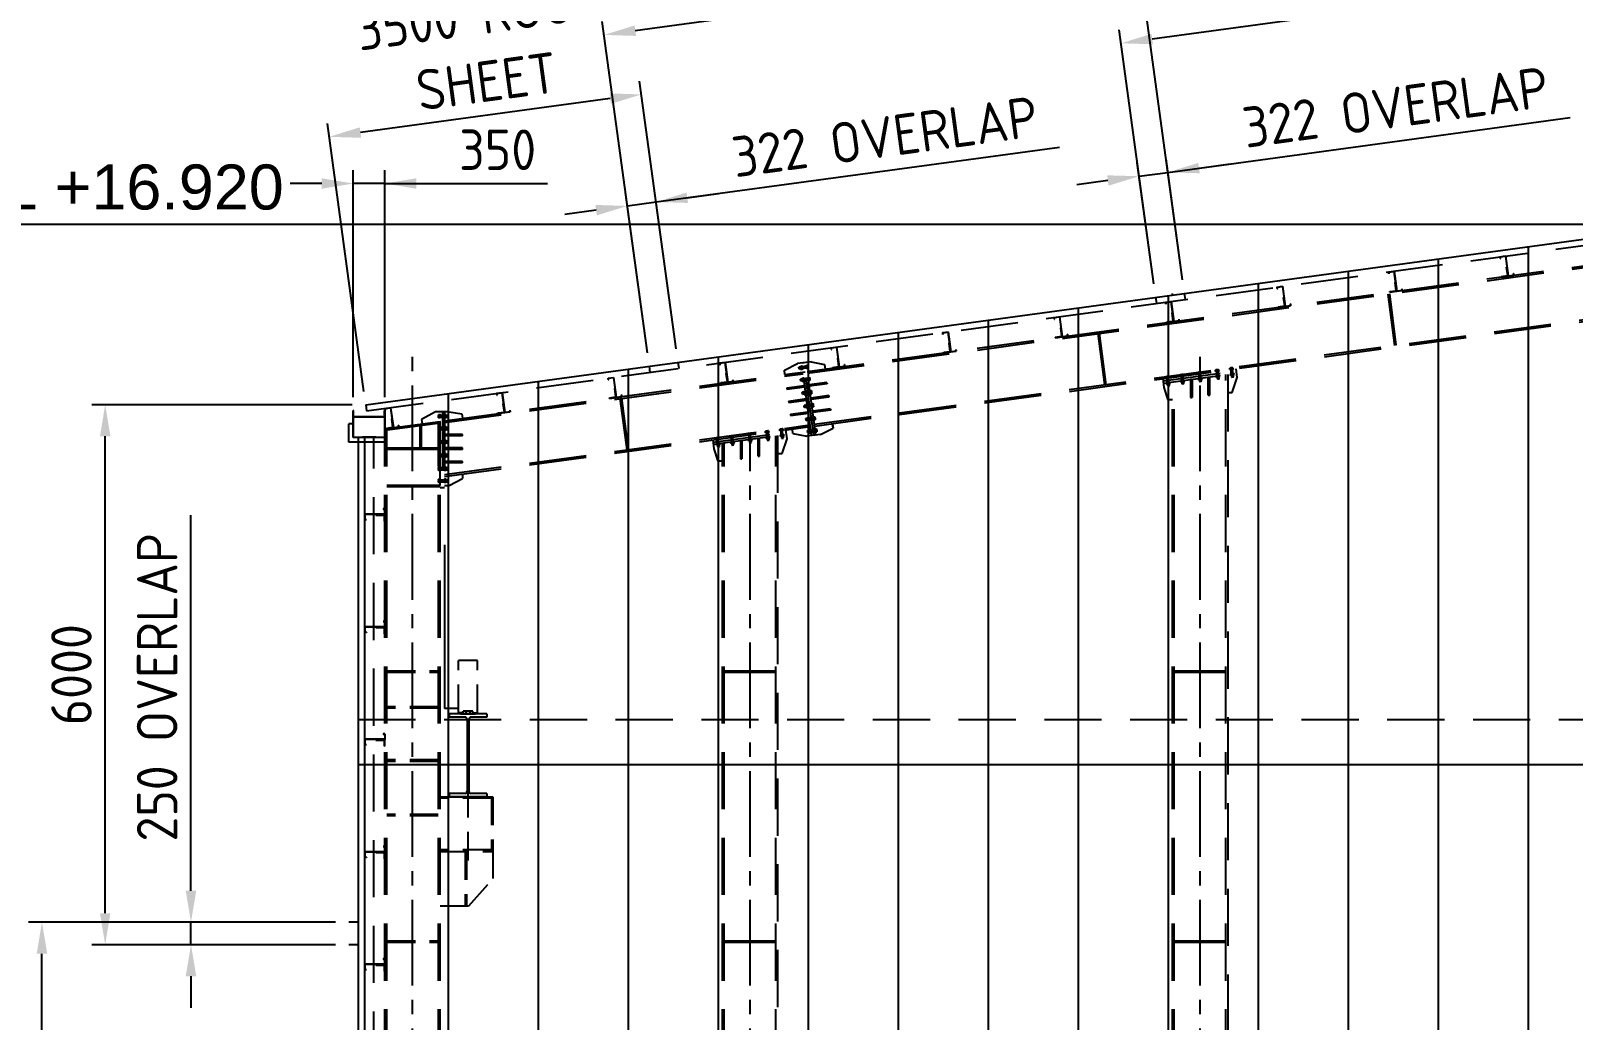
# Model space of a CAD drawing. Header units: millimetres. Extents: x -1055 to 11244, y -20673 to 2560.
# Drawn here: x 1090.1 to 1261.4, y 2332.1 to 2442 of the extents above; entities that cross this region are included whole.
import ezdxf
from ezdxf.enums import TextEntityAlignment as Align

# ---------------------------------------------------------------- set-up
doc = ezdxf.new("R2010")
doc.units = ezdxf.units.MM
doc.linetypes.add('CENTER2', pattern=[28.575, 19.05, -3.175, 3.175, -3.175])
doc.linetypes.add('DASHED2', pattern=[9.525, 6.35, -3.175])
doc.layers.add('MAIN-1', color=7, linetype='Continuous')
doc.layers.add('MAIN-2', color=7, linetype='Continuous')
doc.styles.add('ACISOTS', font='isocp.shx')
doc.styles.get("Standard").update_dxf_attribs({"font": 'arial.ttf'})
doc.dimstyles.new('ISO-25', dxfattribs={"dimtxt": 4, "dimasz": 3.5, "dimexe": 1.5, "dimexo": 1.5, "dimgap": 1.5, "dimtad": 1, "dimtxsty": 'Standard', "dimcen": 0, "dimadec": 0, "dimazin": 0, "dimtfac": 1, "dimtmove": 0, "dimatfit": 3, "dimfxl": 1, "dimarcsym": 0})

# ---------------------------------------------------------------- blocks, each defined once
blk = doc.blocks.new('A$7E962D341D1C8')
for p, q in [((0, 921), (420.5, 921)), ((0, 921), (0, 884.4)), ((0, 884.4), (175.45, 884.4)), ((199.55, 860.3), (199.55, 60.7)), ((220.95, 860.3), (220.95, 60.7)), ((245.05, 884.4), (420.5, 884.4)), ((420.5, 921), (420.5, 884.4)), ((0, 36.6), (175.45, 36.6)), ((0, 36.6), (0, 0)), ((0, 0), (420.5, 0)), ((245.05, 36.6), (420.5, 36.6)), ((420.5, 36.6), (420.5, 0))]:
    blk.add_line(p, q)
at = {"extrusion": (0, 0, -1)}
for centre, start, end in [((-175.45, 860.3), 90, 180), ((-245.05, 860.3), 0, 90), ((-175.45, 60.7), 180, 270), ((-245.05, 60.7), 270, 0)]:
    blk.add_arc(centre, 24.1, start, end, dxfattribs=at)
blk = doc.blocks.new('A$7E962F10107A')
for p, q in [((60, 2.5), (60, 225)), ((60, 225), (122.5, 225)), ((62.5, 0), (62.5, 222.5)), ((62.5, 222.5), (120, 222.5)), ((120, 205), (120, 222.5)), ((120, 205), (122.5, 205)), ((122.5, 205), (122.5, 225)), ((0, 0), (0, 20)), ((0, 20), (2.5, 20)), ((0, 0), (62.5, 0)), ((2.5, 20), (2.5, 2.5)), ((2.5, 2.5), (60, 2.5))]:
    blk.add_line(p, q)
blk = doc.blocks.new('A$7E964C333BE')
for p, q in [((0, 0), (0, 1.5)), ((0, 1.5), (2, 1.5)), ((0, 0), (0.12, 0)), ((2, 1.38), (0.12, 1.38)), ((0.12, 0), (0.12, 1.38)), ((2, 1.5), (2, 1.38))]:
    blk.add_line(p, q)
blk = doc.blocks.new('*D28805')
at = {"color": 0, "lineweight": -2}
for p, q in [((1272.98, 2420.49), (1080.25, 2420.49)), ((1081.75, 2253.99), (1081.75, 2416.99)), ((1112.98, 2250.49), (1080.25, 2250.49))]:
    blk.add_line(p, q, dxfattribs=at)
at = {"color": 0}
for points in [[(1082.33, 2416.99), (1081.16, 2416.99), (1081.75, 2420.49)], [(1081.16, 2253.99), (1082.33, 2253.99), (1081.75, 2250.49)]]:
    blk.add_solid(points, dxfattribs=at)
at = {"layer": 'Defpoints', "color": 0}
for p in [(1081.75, 2420.49), (1274.48, 2420.49), (1114.48, 2250.49)]:
    blk.add_point(p, dxfattribs=at)
at = {"color": 0, "insert": (1078, 2335.58), "char_height": 4.5, "attachment_point": 5, "rotation": 90, "style": 'ACISOTS'}
blk.add_mtext('17000', dxfattribs=at)
blk = doc.blocks.new('A$7E9618111B23AC')
at = {"layer": 'MAIN-1'}
for p, q in [((0, 15), (4, 16)), ((0, 15), (1, 15)), ((0, 1), (0, 15)), ((1, 1), (0, 1)), ((4, 0), (0, 1)), ((1, 15), (1, 15)), ((1, 15), (1, 15)), ((1, 15), (2, 15)), ((2, 1), (1, 1)), ((1, 1), (1, 1)), ((1, 1), (1, 1)), ((2, 15), (2, 15)), ((2, 15), (3, 15)), ((3, 1), (2, 1)), ((2, 1), (2, 1)), ((3, 15), (3, 15)), ((3, 15), (4, 15)), ((4, 1), (3, 1)), ((3, 1), (3, 1)), ((31, 16), (4, 16)), ((4, 15), (4, 15)), ((4, 15), (5, 15)), ((5, 1), (4, 1)), ((4, 1), (4, 1)), ((4, 0), (31, 0)), ((5, 15), (5, 15)), ((5, 15), (5, 15)), ((5, 15), (6, 15)), ((6, 1), (5, 1)), ((5, 1), (5, 1)), ((5, 1), (5, 1)), ((6, 15), (6, 15)), ((6, 15), (7, 15)), ((7, 1), (6, 1)), ((6, 1), (6, 1)), ((7, 15), (7, 15)), ((7, 15), (8, 15)), ((8, 1), (7, 1)), ((7, 1), (7, 1)), ((8, 15), (8, 15)), ((8, 15), (9, 15)), ((9, 1), (8, 1)), ((8, 1), (8, 1)), ((9, 1), (9, 15)), ((9, 15), (10, 15)), ((10, 1), (9, 1)), ((10, 15), (11, 15)), ((11, 1), (10, 1)), ((11, 15), (12, 15)), ((12, 1), (11, 1)), ((12, 15), (13, 15)), ((13, 1), (12, 1)), ((13, 15), (13, 15)), ((13, 15), (14, 15)), ((14, 1), (13, 1)), ((13, 1), (13, 1)), ((14, 15), (15, 15)), ((15, 1), (14, 1)), ((15, 15), (16, 15)), ((16, 1), (15, 1)), ((16, 15), (17, 15)), ((17, 1), (16, 1)), ((17, 15), (18, 15)), ((18, 1), (17, 1)), ((18, 15), (19, 15)), ((19, 1), (18, 1)), ((19, 15), (19, 15)), ((19, 15), (20, 15)), ((20, 1), (19, 1)), ((19, 1), (19, 1)), ((20, 15), (21, 15)), ((21, 1), (20, 1)), ((21, 15), (22, 15)), ((22, 1), (21, 1)), ((22, 15), (23, 15)), ((23, 1), (22, 1)), ((23, 15), (24, 15)), ((24, 1), (23, 1)), ((24, 15), (25, 15)), ((25, 1), (24, 1)), ((25, 15), (26, 15)), ((26, 1), (25, 1)), ((26, 15), (26, 15)), ((26, 15), (27, 15)), ((26, 1), (26, 15)), ((27, 1), (26, 1)), ((26, 1), (26, 1)), ((27, 15), (27, 15)), ((27, 15), (28, 15)), ((28, 1), (27, 1)), ((27, 1), (27, 1)), ((28, 15), (28, 15)), ((28, 15), (29, 15)), ((29, 1), (28, 1)), ((28, 1), (28, 1)), ((29, 15), (29, 15)), ((29, 15), (30, 15)), ((30, 1), (29, 1)), ((29, 1), (29, 1)), ((30, 15), (30, 15)), ((30, 15), (31, 15)), ((31, 1), (30, 1)), ((30, 1), (30, 1)), ((31, 16), (35, 15)), ((31, 15), (31, 15)), ((31, 15), (31, 15)), ((31, 15), (32, 15)), ((35, 1), (31, 0)), ((32, 1), (31, 1)), ((31, 1), (31, 1)), ((31, 1), (31, 1)), ((32, 15), (32, 15)), ((32, 15), (33, 15)), ((33, 1), (32, 1)), ((32, 1), (32, 1)), ((33, 15), (33, 15)), ((33, 15), (34, 15)), ((34, 1), (33, 1)), ((33, 1), (33, 1)), ((34, 15), (34, 15)), ((34, 15), (35, 15)), ((35, 1), (34, 1)), ((34, 1), (34, 1)), ((35, 1), (35, 15))]:
    blk.add_line(p, q, dxfattribs=at)
at = {"layer": 'MAIN-2'}
for p, q in [((1, 15), (0, 15)), ((0, 1), (1, 1)), ((2, 15), (1, 15)), ((1, 15), (1, 15)), ((1, 15), (1, 15)), ((1, 1), (1, 1)), ((1, 1), (1, 1)), ((1, 1), (2, 1)), ((3, 15), (2, 15)), ((2, 15), (2, 15)), ((2, 1), (2, 1)), ((2, 1), (3, 1)), ((4, 15), (3, 15)), ((3, 15), (3, 15)), ((3, 1), (3, 1)), ((3, 1), (4, 1)), ((5, 15), (4, 15)), ((4, 15), (4, 15)), ((4, 1), (4, 1)), ((4, 1), (5, 1)), ((6, 15), (5, 15)), ((5, 15), (5, 15)), ((5, 15), (5, 15)), ((5, 1), (5, 1)), ((5, 1), (5, 1)), ((5, 1), (6, 1)), ((7, 15), (6, 15)), ((6, 15), (6, 15)), ((6, 1), (6, 1)), ((6, 1), (7, 1)), ((9, 15), (7, 16)), ((8, 15), (7, 15)), ((7, 15), (7, 15)), ((7, 0), (9, 1)), ((7, 1), (7, 1)), ((7, 1), (8, 1)), ((9, 15), (8, 15)), ((8, 15), (8, 15)), ((8, 1), (8, 1)), ((8, 1), (9, 1)), ((26, 15), (9, 15)), ((9, 1), (9, 15)), ((10, 15), (9, 15)), ((9, 15), (26, 15)), ((9, 1), (9, 15)), ((26, 1), (9, 1)), ((9, 1), (10, 1)), ((9, 1), (26, 1)), ((11, 15), (10, 15)), ((10, 1), (11, 1)), ((12, 15), (11, 15)), ((11, 1), (12, 1)), ((13, 15), (12, 15)), ((12, 1), (13, 1)), ((14, 15), (13, 15)), ((13, 15), (13, 15)), ((13, 1), (13, 1)), ((13, 1), (14, 1)), ((15, 15), (14, 15)), ((14, 1), (15, 1)), ((16, 15), (15, 15)), ((15, 1), (16, 1)), ((17, 15), (16, 15)), ((16, 1), (17, 1)), ((18, 15), (17, 15)), ((17, 1), (18, 1)), ((19, 15), (18, 15)), ((18, 1), (19, 1)), ((20, 15), (19, 15)), ((19, 15), (19, 15)), ((19, 1), (19, 1)), ((19, 1), (20, 1)), ((21, 15), (20, 15)), ((20, 1), (21, 1)), ((22, 15), (21, 15)), ((21, 1), (22, 1)), ((23, 15), (22, 15)), ((22, 1), (23, 1)), ((24, 15), (23, 15)), ((23, 1), (24, 1)), ((25, 15), (24, 15)), ((24, 1), (25, 1)), ((26, 15), (25, 15)), ((25, 1), (26, 1)), ((27, 16), (26, 15)), ((26, 15), (26, 1)), ((27, 15), (26, 15)), ((26, 15), (26, 15)), ((26, 1), (26, 15)), ((26, 1), (27, 0)), ((26, 1), (26, 1)), ((26, 1), (27, 1)), ((28, 15), (27, 15)), ((27, 15), (27, 15)), ((27, 1), (27, 1)), ((27, 1), (28, 1)), ((29, 15), (28, 15)), ((28, 15), (28, 15)), ((28, 1), (28, 1)), ((28, 1), (29, 1)), ((30, 15), (29, 15)), ((29, 15), (29, 15)), ((29, 1), (29, 1)), ((29, 1), (30, 1)), ((31, 15), (30, 15)), ((30, 15), (30, 15)), ((30, 1), (30, 1)), ((30, 1), (31, 1)), ((32, 15), (31, 15)), ((31, 15), (31, 15)), ((31, 15), (31, 15)), ((31, 1), (31, 1)), ((31, 1), (31, 1)), ((31, 1), (32, 1)), ((33, 15), (32, 15)), ((32, 15), (32, 15)), ((32, 1), (32, 1)), ((32, 1), (33, 1)), ((34, 15), (33, 15)), ((33, 15), (33, 15)), ((33, 1), (33, 1)), ((33, 1), (34, 1)), ((35, 15), (34, 15)), ((34, 15), (34, 15)), ((34, 1), (34, 1)), ((34, 1), (35, 1))]:
    blk.add_line(p, q, dxfattribs=at)
blk = doc.blocks.new('A$7E9618112B2D312')
at = {"layer": 'MAIN-1'}
for p, q in [((0, 32), (1, 35)), ((0, 32), (0, 33)), ((0, 33), (1, 33)), ((0, 31), (0, 32)), ((0, 32), (0, 32)), ((0, 32), (0, 32)), ((0, 32), (0, 30)), ((0, 30), (0, 31)), ((0, 31), (0, 31)), ((0, 30), (0, 17)), ((0, 29), (0, 30)), ((0, 30), (0, 30)), ((0, 28), (0, 29)), ((0, 29), (0, 29)), ((0, 29), (0, 29)), ((1, 27), (0, 28)), ((0, 28), (0, 28)), ((0, 22), (1, 23)), ((0, 21), (0, 22)), ((0, 20), (0, 21)), ((0, 21), (0, 21)), ((0, 19), (0, 20)), ((0, 18), (0, 19)), ((0, 17), (0, 18)), ((0, 16), (0, 17)), ((0, 17), (0, 4)), ((0, 15), (0, 16)), ((0, 16), (0, 16)), ((0, 14), (0, 15)), ((0, 13), (0, 14)), ((0, 12), (0, 13)), ((1, 11), (0, 12)), ((0, 6), (0, 7)), ((0, 7), (1, 7)), ((0, 5), (0, 6)), ((0, 6), (0, 6)), ((0, 6), (0, 6)), ((0, 4), (0, 5)), ((0, 5), (0, 5)), ((0, 4), (0, 2)), ((0, 3), (0, 4)), ((0, 4), (0, 4)), ((0, 2), (0, 3)), ((0, 3), (0, 3)), ((0, 3), (0, 3)), ((1, 0), (0, 2)), ((1, 1), (0, 2)), ((0, 2), (0, 2)), ((1, 34), (1, 35)), ((12, 35), (1, 35)), ((1, 33), (1, 34)), ((1, 34), (1, 34)), ((1, 26), (1, 27)), ((1, 27), (1, 27)), ((1, 25), (1, 26)), ((1, 26), (1, 26)), ((12, 26), (1, 26)), ((1, 24), (1, 25)), ((1, 23), (1, 24)), ((1, 10), (1, 11)), ((1, 11), (1, 11)), ((1, 9), (1, 10)), ((1, 8), (1, 9)), ((12, 9), (1, 9)), ((1, 7), (1, 8)), ((1, 8), (1, 8)), ((1, 0), (1, 1)), ((1, 1), (1, 1)), ((1, 0), (1, 0)), ((12, 0), (1, 0)), ((12, 26), (12, 35)), ((12, 31), (12, 32)), ((12, 31), (12, 31)), ((12, 31), (12, 3)), ((12, 31), (12, 3)), ((12, 9), (12, 26)), ((12, 0), (12, 9)), ((12, 3), (12, 3)), ((12, 3), (12, 3)), ((14, 27), (13, 27)), ((13, 27), (13, 17)), ((13, 17), (13, 7)), ((13, 7), (14, 7)), ((15, 26), (14, 27)), ((14, 27), (14, 7)), ((14, 7), (15, 9)), ((101, 27), (15, 27)), ((15, 27), (15, 7)), ((15, 7), (101, 7)), ((102, 26), (101, 27)), ((101, 27), (101, 7)), ((101, 7), (102, 9)), ((102, 26), (102, 9))]:
    blk.add_line(p, q, dxfattribs=at)
for centre, start, end in [((13, 28), 180, 270), ((13, 7), 90, 180)]:
    blk.add_arc(centre, 0.8, start, end, dxfattribs=at)
at = {"layer": 'MAIN-2'}
for p, q in [((1, 33), (0, 33)), ((0, 33), (0, 32)), ((0, 32), (0, 32)), ((0, 32), (0, 32)), ((0, 32), (0, 31)), ((0, 31), (0, 31)), ((0, 31), (0, 30)), ((0, 30), (0, 30)), ((0, 30), (0, 29)), ((0, 29), (0, 29)), ((0, 29), (0, 29)), ((0, 29), (0, 28)), ((0, 28), (0, 28)), ((0, 28), (1, 27)), ((1, 23), (0, 22)), ((0, 22), (0, 21)), ((0, 21), (0, 21)), ((0, 21), (0, 20)), ((0, 20), (0, 19)), ((0, 19), (0, 18)), ((0, 18), (0, 17)), ((0, 17), (0, 16)), ((0, 16), (0, 16)), ((0, 16), (0, 15)), ((0, 15), (0, 14)), ((0, 14), (0, 13)), ((0, 13), (0, 12)), ((0, 12), (1, 11)), ((1, 7), (0, 7)), ((0, 7), (0, 6)), ((0, 6), (0, 6)), ((0, 6), (0, 6)), ((0, 6), (0, 5)), ((0, 5), (0, 5)), ((0, 5), (0, 4)), ((0, 4), (0, 4)), ((0, 4), (0, 3)), ((0, 3), (0, 3)), ((0, 3), (0, 3)), ((0, 3), (0, 2)), ((0, 2), (0, 2)), ((0, 2), (1, 1)), ((1, 35), (1, 34)), ((1, 34), (1, 34)), ((1, 34), (1, 33)), ((1, 27), (1, 27)), ((1, 27), (1, 26)), ((1, 26), (1, 26)), ((1, 26), (1, 25)), ((12, 26), (1, 26)), ((1, 25), (1, 24)), ((1, 24), (1, 23)), ((1, 11), (1, 11)), ((1, 11), (1, 10)), ((1, 10), (1, 9)), ((1, 9), (1, 8)), ((12, 9), (1, 9)), ((1, 8), (1, 8)), ((1, 8), (1, 7)), ((1, 1), (1, 1)), ((1, 1), (1, 0)), ((1, 0), (1, 0)), ((12, 3), (12, 31)), ((13, 17), (13, 27)), ((13, 7), (13, 17)), ((14, 7), (14, 27)), ((101, 7), (101, 27))]:
    blk.add_line(p, q, dxfattribs=at)
blk = doc.blocks.new('A$7E9618112DD2D8')
for points in [[(16, 0), (12, 0), (12, 37), (16, 37)], [(69, 0), (66, 0), (66, 37), (69, 37)]]:
    blk.add_lwpolyline(points, close=True)
blk.add_blockref('A$7E9618112B2D312', (0, 1))
at = {"rotation": 90}
blk.add_blockref('A$7E9618111B23AC', (85, 1), dxfattribs=at)
blk = doc.blocks.new('A$7E96199382A383')
at = {"color": 3, "linetype": 'CENTER2', "ltscale": 0.25}
blk.add_line((1.21, 0.19), (0, 0.19), dxfattribs=at)
at = {"xscale": 0.01, "yscale": 0.01, "zscale": 0.01}
blk.add_blockref('A$7E9618112DD2D8', (0.09, 0), dxfattribs=at)
blk = doc.blocks.new('*D28806')
at = {"color": 0, "lineweight": -2}
for p, q in [((1123.92, 2342.97), (1089.82, 2342.97)), ((1091.32, 2286.47), (1091.32, 2339.47)), ((1123.92, 2282.97), (1089.82, 2282.97))]:
    blk.add_line(p, q, dxfattribs=at)
at = {"color": 0}
for points in [[(1091.9, 2339.47), (1090.73, 2339.47), (1091.32, 2342.97)], [(1090.73, 2286.47), (1091.9, 2286.47), (1091.32, 2282.97)]]:
    blk.add_solid(points, dxfattribs=at)
at = {"layer": 'Defpoints', "color": 0}
for p in [(1091.32, 2342.97), (1125.42, 2342.97), (1125.42, 2282.97)]:
    blk.add_point(p, dxfattribs=at)
at = {"color": 0, "insert": (1087.57, 2312.97), "char_height": 4.5, "attachment_point": 5, "rotation": 90, "style": 'ACISOTS'}
blk.add_mtext('6000', dxfattribs=at)
blk = doc.blocks.new('*D28807')
at = {"color": 0, "lineweight": -2}
for p, q in [((1125.78, 2400.47), (1096.84, 2400.47)), ((1098.34, 2343.97), (1098.34, 2396.97)), ((1123.92, 2340.47), (1096.84, 2340.47))]:
    blk.add_line(p, q, dxfattribs=at)
at = {"color": 0}
for points in [[(1098.92, 2396.97), (1097.76, 2396.97), (1098.34, 2400.47)], [(1097.76, 2343.97), (1098.92, 2343.97), (1098.34, 2340.47)]]:
    blk.add_solid(points, dxfattribs=at)
at = {"layer": 'Defpoints', "color": 0}
for p in [(1098.34, 2400.47), (1127.28, 2400.47), (1125.42, 2340.47)]:
    blk.add_point(p, dxfattribs=at)
at = {"color": 0, "insert": (1094.59, 2370.47), "char_height": 4.5, "attachment_point": 5, "rotation": 90, "style": 'ACISOTS'}
blk.add_mtext('6000', dxfattribs=at)
blk = doc.blocks.new('*D28815')
at = {"color": 0, "lineweight": -2}
for p, q in [((1274.28, 2421.98), (1270.44, 2450.19)), ((1267.18, 2448.23), (1214.66, 2441.09)), ((1214.83, 2413.89), (1210.99, 2442.1))]:
    blk.add_line(p, q, dxfattribs=at)
at = {"color": 0}
for points in [[(1267.26, 2447.65), (1267.1, 2448.81), (1270.65, 2448.7)], [(1214.58, 2441.67), (1214.74, 2440.51), (1211.19, 2440.62)]]:
    blk.add_solid(points, dxfattribs=at)
at = {"layer": 'Defpoints', "color": 0}
for p in [(1211.19, 2440.62), (1274.48, 2420.49), (1215.03, 2412.4)]:
    blk.add_point(p, dxfattribs=at)
at = {"color": 0, "insert": (1242.58, 2448.67), "char_height": 4.5, "attachment_point": 5, "rotation": 7.7466, "style": 'ACISOTS'}
blk.add_mtext('6000 ROOF SHEET', dxfattribs=at)
blk = doc.blocks.new('*D28816')
at = {"color": 0, "lineweight": -2}
for p, q in [((1218.02, 2414.33), (1213.01, 2451.12)), ((1209.75, 2449.17), (1157.23, 2442.02)), ((1158.57, 2406.24), (1153.56, 2443.04))]:
    blk.add_line(p, q, dxfattribs=at)
at = {"color": 0}
for points in [[(1209.83, 2448.59), (1209.67, 2449.74), (1213.22, 2449.64)], [(1157.15, 2442.6), (1157.31, 2441.44), (1153.76, 2441.55)]]:
    blk.add_solid(points, dxfattribs=at)
at = {"layer": 'Defpoints', "color": 0}
for p in [(1153.76, 2441.55), (1218.22, 2412.84), (1158.77, 2404.75)]:
    blk.add_point(p, dxfattribs=at)
at = {"color": 0, "insert": (1185.62, 2449.67), "char_height": 4.5, "attachment_point": 5, "rotation": 7.7466, "style": 'ACISOTS'}
blk.add_mtext('6000 ROOF SHEET', dxfattribs=at)
blk = doc.blocks.new('*D28817')
at = {"color": 0, "lineweight": -2}
for p, q in [((1161.76, 2406.67), (1157.71, 2436.43)), ((1154.44, 2434.47), (1126.7, 2430.7)), ((1127.08, 2401.95), (1123.03, 2431.71))]:
    blk.add_line(p, q, dxfattribs=at)
at = {"color": 0}
for points in [[(1154.52, 2433.89), (1154.37, 2435.05), (1157.91, 2434.94)], [(1126.62, 2431.28), (1126.78, 2430.12), (1123.23, 2430.23)]]:
    blk.add_solid(points, dxfattribs=at)
at = {"layer": 'Defpoints', "color": 0}
for p in [(1123.23, 2430.23), (1161.96, 2405.19), (1127.28, 2400.47)]:
    blk.add_point(p, dxfattribs=at)
at = {"color": 0, "insert": (1140.22, 2440.11), "char_height": 4.5, "attachment_point": 5, "rotation": 7.7466, "style": 'ACISOTS'}
blk.add_mtext('3500 ROOF\\PSHEET', dxfattribs=at)
blk = doc.blocks.new('*D28818')
at = {"color": 0, "lineweight": -2}
for p, q in [((1216.39, 2426.28), (1261.08, 2432.36)), ((1214.83, 2413.89), (1213, 2427.33)), ((1213.2, 2425.85), (1216.39, 2426.28)), ((1218.02, 2414.33), (1216.19, 2427.77)), ((1219.86, 2426.75), (1223.33, 2427.23)), ((1209.74, 2425.38), (1206.27, 2424.9))]:
    blk.add_line(p, q, dxfattribs=at)
at = {"color": 0}
for points in [[(1219.78, 2427.33), (1219.94, 2426.18), (1216.39, 2426.28)], [(1209.81, 2424.8), (1209.66, 2425.95), (1213.2, 2425.85)]]:
    blk.add_solid(points, dxfattribs=at)
at = {"layer": 'Defpoints', "color": 0}
for p in [(1216.39, 2426.28), (1218.22, 2412.84), (1215.03, 2412.4)]:
    blk.add_point(p, dxfattribs=at)
at = {"color": 0, "insert": (1241.7, 2433.51), "char_height": 4.5, "attachment_point": 5, "rotation": 7.7466, "style": 'ACISOTS'}
blk.add_mtext('322 OVERLAP', dxfattribs=at)
blk = doc.blocks.new('*D28819')
at = {"color": 0, "lineweight": -2}
for p, q in [((1159.54, 2422.99), (1204.35, 2429.08)), ((1161.76, 2406.67), (1159.34, 2424.47)), ((1158.57, 2406.24), (1156.15, 2424.04)), ((1156.35, 2422.55), (1159.54, 2422.99)), ((1163.01, 2423.46), (1166.48, 2423.93)), ((1152.88, 2422.08), (1149.41, 2421.61))]:
    blk.add_line(p, q, dxfattribs=at)
at = {"color": 0}
for points in [[(1162.93, 2424.04), (1163.09, 2422.88), (1159.54, 2422.99)], [(1152.96, 2421.5), (1152.8, 2422.66), (1156.35, 2422.55)]]:
    blk.add_solid(points, dxfattribs=at)
at = {"layer": 'Defpoints', "color": 0}
for p in [(1159.54, 2422.99), (1158.77, 2404.75), (1161.96, 2405.19)]:
    blk.add_point(p, dxfattribs=at)
at = {"color": 0, "insert": (1184.97, 2430.23), "char_height": 4.5, "attachment_point": 5, "rotation": 7.7466, "style": 'ACISOTS'}
blk.add_mtext('322 OVERLAP', dxfattribs=at)
blk = doc.blocks.new('*D28820')
at = {"color": 0, "lineweight": -2}
for p, q in [((1107.87, 2346.47), (1107.87, 2388.18)), ((1114.76, 2342.97), (1106.37, 2342.97)), ((1107.87, 2340.47), (1107.87, 2342.97)), ((1112.09, 2340.47), (1106.37, 2340.47)), ((1107.87, 2336.97), (1107.87, 2333.47))]:
    blk.add_line(p, q, dxfattribs=at)
at = {"color": 0}
for points in [[(1107.29, 2346.47), (1108.46, 2346.47), (1107.87, 2342.97)], [(1108.46, 2336.97), (1107.29, 2336.97), (1107.87, 2340.47)]]:
    blk.add_solid(points, dxfattribs=at)
at = {"layer": 'Defpoints', "color": 0}
for p in [(1107.87, 2342.97), (1116.26, 2342.97), (1113.59, 2340.47)]:
    blk.add_point(p, dxfattribs=at)
at = {"color": 0, "insert": (1104.12, 2369.07), "char_height": 4.5, "attachment_point": 5, "rotation": 90, "style": 'ACISOTS'}
blk.add_mtext('250 OVERLAP', dxfattribs=at)
blk = doc.blocks.new('*D28845')
at = {"color": 0, "lineweight": -2}
for p, q in [((1125.89, 2401.32), (1125.89, 2426.54)), ((1129.39, 2401.3), (1129.39, 2426.54)), ((1122.39, 2425.04), (1118.89, 2425.04)), ((1129.39, 2425.04), (1125.89, 2425.04)), ((1129.39, 2425.04), (1147.49, 2425.04)), ((1132.89, 2425.04), (1136.39, 2425.04))]:
    blk.add_line(p, q, dxfattribs=at)
at = {"color": 0}
for points in [[(1122.39, 2424.46), (1122.39, 2425.62), (1125.89, 2425.04)], [(1132.89, 2425.62), (1132.89, 2424.46), (1129.39, 2425.04)]]:
    blk.add_solid(points, dxfattribs=at)
at = {"layer": 'Defpoints', "color": 0}
for p in [(1125.89, 2425.04), (1125.89, 2399.82), (1129.39, 2399.8)]:
    blk.add_point(p, dxfattribs=at)
at = {"color": 0, "insert": (1141.94, 2428.79), "char_height": 4.5, "attachment_point": 5, "style": 'ACISOTS'}
blk.add_mtext('350', dxfattribs=at)

msp = doc.modelspace()

# ---------------------------------------------------------------- linework, layer by layer
for p, q in [((1127.279533, 2400.467564), (1274.484783, 2420.492496)), ((1216.924083, 2412.662278), (1216.924083, 2412.808168)), ((1218.222967, 2412.838971), (1218.317321, 2412.145359)), ((1240.84377, 2412.76443), (1241.580264, 2407.056163)), ((1241.002455, 2412.784904), (1241.738798, 2407.077802)), ((1215.032353, 2412.404939), (1215.126708, 2411.711327)), ((1161.96115, 2405.185446), (1162.055505, 2404.491835)), ((1125.940919, 2399.816774), (1125.890919, 2399.816774)), ((1125.890919, 2396.815205), (1125.890919, 2399.816774)), ((1125.940919, 2399.816774), (1125.890919, 2399.816774)), ((1125.915919, 2396.840205), (1125.915919, 2399.791774)), ((1125.940919, 2399.316774), (1125.915919, 2399.316774)), ((1125.940919, 2399.316774), (1125.915919, 2399.316774)), ((1129.366115, 2399.112735), (1125.915919, 2399.112735)), ((1129.366115, 2399.087735), (1125.915919, 2399.087735)), ((1125.940919, 2399.316774), (1125.940919, 2399.816774)), ((1125.940919, 2399.316774), (1125.940919, 2399.816774)), ((1127.279533, 2400.467564), (1127.369106, 2399.773319)), ((1129.341115, 2399.816774), (1129.341115, 2399.316774)), ((1129.341115, 2399.816774), (1129.391115, 2399.816774)), ((1129.341115, 2399.316774), (1129.366115, 2399.316774)), ((1129.366115, 2399.791774), (1129.366115, 2396.840205)), ((1129.391115, 2399.816774), (1129.391115, 2396.815205)), ((1125.890919, 2398.325989), (1125.390919, 2398.325989)), ((1125.390919, 2396.315205), (1125.390919, 2398.325989)), ((1129.424083, 2396.315205), (1125.390919, 2396.315205)), ((1129.424083, 2396.815205), (1125.890919, 2396.815205)), ((1129.366115, 2396.840205), (1125.915919, 2396.840205)), ((1126.474083, 2250.49247), (1126.474083, 2396.815205)), ((1126.474083, 2396.337444), (1127.174083, 2396.337444)), ((1128.424083, 2396.865205), (1126.924083, 2396.865205)), ((1126.924083, 2396.840205), (1126.924083, 2396.865205)), ((1127.174083, 2250.49247), (1127.174083, 2396.815205)), ((1128.424083, 2396.840205), (1128.424083, 2396.865205)), ((1126.474083, 2342.967564), (1125.417913, 2342.967564)), ((1126.474083, 2340.467564), (1125.417913, 2340.467564))]:
    msp.add_line(p, q)
at = {"color": 2, "linetype": 'DASHED2'}
for p, q in [((1127.373888, 2399.773952), (1274.487153, 2419.786371)), ((1176.336084, 2404.162598), (1274.234783, 2417.481952)), ((1176.361765, 2403.973837), (1274.237142, 2417.290018)), ((1177.135631, 2398.285838), (1274.234783, 2411.496412)), ((1177.161312, 2398.097077), (1274.234783, 2411.304157)), ((1208.610716, 2408.379046), (1209.348999, 2402.656913)), ((1208.769401, 2408.399519), (1209.507533, 2402.678551)), ((1136.045483, 2398.680965), (1176.088366, 2404.128895)), ((1136.045483, 2398.680965), (1175.840648, 2404.095193)), ((1136.045483, 2398.48871), (1175.866329, 2403.906432)), ((1158.770537, 2404.751414), (1158.864891, 2404.057802)), ((1173.7915, 2404.321007), (1175.265647, 2405.026171)), ((1173.858905, 2403.825572), (1173.7915, 2404.321007)), ((1176.752007, 2405.227996), (1175.265647, 2405.026171)), ((1176.800687, 2397.038801), (1175.705854, 2405.085944)), ((1176.256553, 2405.160721), (1175.7611, 2405.093446)), ((1177.048405, 2397.072503), (1175.95358, 2405.119582)), ((1177.296123, 2397.106206), (1176.201307, 2405.153219)), ((1176.752007, 2405.227996), (1178.248025, 2404.945264)), ((1178.250657, 2404.926895), (1178.317932, 2404.431441)), ((1215.899509, 2403.115199), (1224.002652, 2404.217651)), ((1215.933211, 2402.867481), (1224.036354, 2403.969933)), ((1224.103759, 2403.474498), (1223.968949, 2404.465369)), ((1174.061876, 2402.333716), (1176.043618, 2402.603337)), ((1174.061876, 2402.333716), (1174.083445, 2402.175176)), ((1174.083445, 2402.175176), (1176.065188, 2402.444797)), ((1178.520797, 2402.940363), (1176.539054, 2402.670742)), ((1178.542367, 2402.781823), (1176.560624, 2402.512203)), ((1178.520797, 2402.940363), (1178.542367, 2402.781823)), ((1216.000617, 2402.372046), (1215.865806, 2403.362917)), ((1216.424083, 2401.002292), (1216.000617, 2402.372046)), ((1216.924083, 2250.74247), (1216.924083, 2403.002292)), ((1217.114583, 2250.74247), (1217.114583, 2403.02821)), ((1218.925079, 2403.267262), (1218.925079, 2401.267262)), ((1219.085079, 2403.267262), (1218.925079, 2403.267262)), ((1219.085079, 2403.267262), (1219.085079, 2401.267262)), ((1220.884487, 2401.534702), (1220.884487, 2403.534702)), ((1220.884487, 2403.534702), (1221.044487, 2403.534702)), ((1221.044487, 2401.534702), (1221.044487, 2403.534702)), ((1222.854983, 2250.74247), (1222.854983, 2403.809205)), ((1223.045483, 2403.835123), (1223.045483, 2250.74247)), ((1223.545483, 2401.835123), (1224.103759, 2403.474498)), ((1156.336286, 2395.456037), (1155.560061, 2401.161376)), ((1156.494826, 2395.477607), (1155.7186, 2401.182946)), ((1174.260734, 2400.872081), (1176.242477, 2401.141702)), ((1174.260734, 2400.872081), (1174.282304, 2400.713542)), ((1174.282304, 2400.713542), (1176.264047, 2400.983163)), ((1178.719656, 2401.478728), (1176.737913, 2401.209108)), ((1178.741225, 2401.320189), (1176.759483, 2401.050568)), ((1178.719656, 2401.478728), (1178.741225, 2401.320189)), ((1216.924083, 2401.002292), (1216.424083, 2401.002292)), ((1218.925079, 2401.267262), (1219.085079, 2401.267262)), ((1220.884487, 2401.534702), (1221.044487, 2401.534702)), ((1223.045483, 2401.835123), (1223.545483, 2401.835123)), ((1135.045483, 2399.680965), (1133.496335, 2398.838753)), ((1133.496335, 2398.838753), (1133.56374, 2398.343317)), ((1135.545483, 2399.680965), (1135.045483, 2399.680965)), ((1135.545483, 2391.50398), (1135.545483, 2399.680965)), ((1136.045483, 2399.680965), (1135.545483, 2399.680965)), ((1136.045483, 2399.680965), (1135.545483, 2399.680965)), ((1135.795483, 2399.680965), (1135.795483, 2391.227017)), ((1136.545483, 2399.680965), (1136.045483, 2399.680965)), ((1136.045483, 2399.680965), (1136.045483, 2391.227017)), ((1136.545483, 2399.680965), (1137.978078, 2399.448505)), ((1137.978078, 2399.448505), (1138.045483, 2398.953069)), ((1174.459593, 2399.410447), (1176.441336, 2399.680068)), ((1174.459593, 2399.410447), (1174.481163, 2399.251907)), ((1174.481163, 2399.251907), (1176.462906, 2399.521528)), ((1178.918515, 2400.017094), (1176.936772, 2399.747473)), ((1178.940084, 2399.858554), (1176.958342, 2399.588933)), ((1178.918515, 2400.017094), (1178.940084, 2399.858554)), ((1129.424083, 2397.780107), (1135.545483, 2398.612938)), ((1129.424083, 2397.618633), (1135.545483, 2398.451464)), ((1129.424083, 2250.74247), (1129.424083, 2397.780107)), ((1129.424083, 2397.780107), (1129.445652, 2397.621568)), ((1129.614583, 2250.74247), (1129.614583, 2397.644551)), ((1133.286783, 2398.144163), (1133.286783, 2395.655545)), ((1133.286783, 2398.144163), (1133.446783, 2398.144163)), ((1133.446783, 2398.144163), (1133.446783, 2395.655545)), ((1135.354983, 2250.74247), (1135.354983, 2398.425546)), ((1135.545483, 2398.451464), (1135.523913, 2398.610004)), ((1135.545483, 2250.74247), (1135.545483, 2398.612938)), ((1136.045483, 2392.695425), (1176.640195, 2398.218433)), ((1136.045483, 2392.50317), (1176.665876, 2398.029672)), ((1138.045483, 2397.162696), (1136.045483, 2397.162696)), ((1138.045483, 2397.002696), (1138.045483, 2397.162696)), ((1165.899509, 2396.312579), (1174.002652, 2397.415031)), ((1165.933211, 2396.064861), (1174.036354, 2397.167313)), ((1174.103759, 2396.671877), (1173.968949, 2397.662749)), ((1174.751539, 2397.264616), (1174.684134, 2397.760051)), ((1174.751539, 2397.264616), (1176.305251, 2396.971396)), ((1177.792072, 2397.173681), (1176.305764, 2396.971465)), ((1177.792072, 2397.173681), (1179.213755, 2397.847048)), ((1179.213755, 2397.847048), (1179.143055, 2398.366698)), ((1179.146348, 2398.342492), (1179.213755, 2397.847048)), ((1179.213755, 2397.847048), (1179.146349, 2398.342483)), ((1128.174083, 2250.49247), (1128.174083, 2396.815205)), ((1135.545483, 2395.655545), (1129.614583, 2395.655545)), ((1135.545483, 2395.495545), (1129.614583, 2395.495545)), ((1138.045483, 2397.002696), (1136.045483, 2397.002696)), ((1138.045483, 2395.659042), (1136.045483, 2395.659042)), ((1138.045483, 2395.499042), (1136.045483, 2395.499042)), ((1138.045483, 2395.499042), (1138.045483, 2395.659042)), ((1166.000617, 2395.569425), (1165.865806, 2396.560297)), ((1166.424083, 2394.199671), (1166.000617, 2395.569425)), ((1166.924083, 2250.74247), (1166.924083, 2396.199671)), ((1167.114583, 2250.74247), (1167.114583, 2396.225589)), ((1168.925079, 2396.464641), (1168.925079, 2394.464641)), ((1169.085079, 2396.464641), (1168.925079, 2396.464641)), ((1169.085079, 2396.464641), (1169.085079, 2394.464641)), ((1170.884487, 2394.732081), (1170.884487, 2396.732081)), ((1170.884487, 2396.732081), (1171.044487, 2396.732081)), ((1171.044487, 2394.732081), (1171.044487, 2396.732081)), ((1172.854983, 2250.74247), (1172.854983, 2397.006585)), ((1173.045483, 2397.032503), (1173.045483, 2250.74247)), ((1173.545483, 2395.032503), (1174.103759, 2396.671877)), ((1138.045483, 2394.155367), (1136.045483, 2394.155367)), ((1138.045483, 2393.995367), (1136.045483, 2393.995367)), ((1138.045483, 2393.995367), (1138.045483, 2394.155367)), ((1166.924083, 2394.199671), (1166.424083, 2394.199671)), ((1168.925079, 2394.464641), (1169.085079, 2394.464641)), ((1170.884487, 2394.732081), (1171.044487, 2394.732081)), ((1173.045483, 2395.032503), (1173.545483, 2395.032503)), ((1136.545483, 2391.50317), (1138.027226, 2392.272791)), ((1138.027226, 2392.772791), (1138.027226, 2392.272791)), ((1135.545483, 2391.483521), (1129.614583, 2391.483521)), ((1135.545483, 2391.323521), (1129.614583, 2391.323521)), ((1136.045483, 2391.227017), (1135.545483, 2391.227017)), ((1136.045483, 2391.50317), (1136.545483, 2391.50317)), ((1167.114583, 2370.90247), (1172.854983, 2370.90247)), ((1167.114583, 2370.74247), (1172.854983, 2370.74247)), ((1217.114583, 2370.90247), (1222.854983, 2370.90247)), ((1217.114583, 2370.74247), (1222.854983, 2370.74247)), ((1167.114583, 2340.90247), (1172.854983, 2340.90247)), ((1167.114583, 2340.74247), (1172.854983, 2340.74247)), ((1217.114583, 2340.90247), (1222.854983, 2340.90247)), ((1217.114583, 2340.74247), (1222.854983, 2340.74247))]:
    msp.add_line(p, q, dxfattribs=at)
at = {"color": 6}
for p, q in [((1256.474083, 2251.29247), (1256.474083, 2418.042426)), ((1246.474083, 2251.29247), (1246.474083, 2416.682086)), ((1236.474083, 2251.29247), (1236.474083, 2415.321745)), ((1216.474083, 2251.29247), (1216.474083, 2412.601063)), ((1226.474083, 2251.29247), (1226.474083, 2413.961404)), ((1206.474083, 2257.100757), (1206.474083, 2411.240722)), ((1196.474083, 2257.100757), (1196.474083, 2409.880381)), ((1186.474083, 2257.100757), (1186.474083, 2408.520041)), ((1166.474083, 2251.29247), (1166.474083, 2405.799359)), ((1176.474083, 2257.100757), (1176.474083, 2407.1597)), ((1156.474083, 2251.29247), (1156.474083, 2404.439018)), ((1146.474083, 2251.29247), (1146.474083, 2403.078677)), ((1136.474083, 2251.29247), (1136.474083, 2401.718336)), ((1136.046483, 2384.88247), (1136.046483, 2366.71247)), ((1126.474083, 2360.492496), (1633.565483, 2360.492496))]:
    msp.add_line(p, q, dxfattribs=at)
at = {"color": 3, "linetype": 'CENTER2', "ltscale": 0.5}
for p, q in [((1132.484783, 2250.211607), (1132.484783, 2406.623912)), ((1219.984783, 2250.211607), (1219.984783, 2406.623912)), ((1169.984783, 2250.211607), (1169.984783, 2397.230159))]:
    msp.add_line(p, q, dxfattribs=at)
at = {"color": 2, "linetype": 'DASHED2', "ltscale": 0.5}
for p, q in [((1137.597983, 2366.22247), (1137.597983, 2372.04347)), ((1139.697983, 2372.04347), (1137.597983, 2372.04347)), ((1139.697983, 2366.22247), (1139.697983, 2372.04347)), ((1129.622783, 2370.90247), (1135.346783, 2370.90247)), ((1129.622783, 2370.74247), (1135.346783, 2370.74247)), ((1135.346783, 2366.91247), (1129.622783, 2366.91247)), ((1135.346783, 2366.75247), (1129.622783, 2366.75247)), ((1137.597983, 2366.71247), (1136.046483, 2366.71247)), ((1138.097983, 2366.22247), (1137.597983, 2366.22247)), ((1138.097983, 2366.22247), (1138.097983, 2366.42247)), ((1139.197983, 2366.42247), (1138.097983, 2366.42247)), ((1139.197983, 2366.22247), (1139.197983, 2366.42247)), ((1139.197983, 2366.22247), (1139.697983, 2366.22247)), ((1137.813483, 2366.12247), (1139.482483, 2366.12247)), ((1138.622283, 2362.536463), (1138.622283, 2348.686794)), ((1135.346783, 2361.00247), (1129.622783, 2361.00247)), ((1135.346783, 2360.84247), (1129.622783, 2360.84247)), ((1135.545483, 2356.91247), (1141.410483, 2356.91247)), ((1141.250483, 2356.73947), (1135.545483, 2356.73947)), ((1141.250483, 2356.91247), (1141.250483, 2350.84247)), ((1141.410483, 2356.91247), (1141.410483, 2350.84247)), ((1135.346783, 2354.93247), (1129.622783, 2354.93247)), ((1135.346783, 2354.77247), (1129.622783, 2354.77247)), ((1141.250483, 2351.01547), (1135.545483, 2351.01547)), ((1135.545483, 2350.84247), (1141.410483, 2350.84247)), ((1138.317983, 2350.84247), (1138.317983, 2344.77247)), ((1138.477983, 2350.84247), (1138.477983, 2344.77247)), ((1141.410483, 2350.84247), (1141.410483, 2347.80747)), ((1138.740483, 2344.77247), (1141.410483, 2347.80747)), ((1135.545483, 2344.77247), (1138.740483, 2344.77247)), ((1129.622783, 2340.90247), (1135.346783, 2340.90247)), ((1129.622783, 2340.74247), (1135.346783, 2340.74247))]:
    msp.add_line(p, q, dxfattribs=at)
at = {"color": 6, "linetype": 'DASHED2'}
msp.add_line((1126.474083, 2365.492496), (1633.565483, 2365.492496), dxfattribs=at)
at = {"color": 2, "linetype": 'DASHED2', "ltscale": 0.5}
msp.add_lwpolyline([(1138.397983, 2366.12247), (1138.897983, 2366.12247), (1138.897983, 2366.42247), (1138.397983, 2366.42247)], close=True, dxfattribs=at)

# ---------------------------------------------------------------- block references
for name, p, xscale, yscale, zscale, rotation in [('A$7E962F10107A', (1253.291727, 2416.903327), -0.01000000000000001, 0.01, 0.01, 187.7476587559401), ('A$7E962F10107A', (1240.905835, 2415.218196), -0.01000000000000001, 0.01, 0.01, 187.7476587559401), ('A$7E964C333BE', (1253.44642, 2414.653645), -0.5, 0.5, 0.5, 277.7476587558636), ('A$7E962F10107A', (1228.519942, 2413.533066), -0.01000000000000001, 0.01, 0.01, 187.7476587559401), ('A$7E964C333BE', (1241.060527, 2412.968514), -0.5, 0.5, 0.5, 277.7476587558636), ('A$7E962F10107A', (1216.134049, 2411.847935), -0.01000000000000001, 0.01, 0.01, 187.7476587559401), ('A$7E964C333BE', (1228.674635, 2411.283384), -0.5, 0.5, 0.5, 277.7476587558636), ('A$7E962F10107A', (1203.748157, 2410.162805), -0.01000000000000001, 0.01, 0.01, 187.7476587559401), ('A$7E964C333BE', (1216.288742, 2409.598253), -0.5, 0.5, 0.5, 277.7476587558636), ('A$7E964C333BE', (1203.90285, 2407.913123), -0.5, 0.5, 0.5, 277.7476587558636), ('A$7E962F10107A', (1166.590479, 2405.107413), -0.01000000000000001, 0.01, 0.01, 187.7476587559401), ('A$7E964C333BE', (1166.745172, 2402.857731), -0.5, 0.5, 0.5, 277.7476587558636), ('A$7E962F10107A', (1141.818694, 2401.737152), -0.01000000000000001, 0.01, 0.01, 187.7476587559401), ('A$7E964C333BE', (1141.973387, 2399.48747), -0.5, 0.5, 0.5, 277.7476587558636), ('A$7E962F10107A', (1129.424083, 2338.89247), -0.01, 0.01, 0.01, 89.99999999997922)]:
    msp.add_blockref(name, p, dxfattribs=dict(xscale=xscale, yscale=yscale, zscale=zscale, rotation=rotation))
at = {"color": 2, "linetype": 'DASHED2'}
for name, p, xscale, yscale, zscale, rotation in [('A$7E962F10107A', (1191.362264, 2408.477674), -0.01000000000000001, 0.01, 0.01, 187.7476587559401), ('A$7E962F10107A', (1178.976372, 2406.792544), -0.01000000000000001, 0.01, 0.01, 187.7476587559401), ('A$7E964C333BE', (1179.131064, 2404.542862), -0.5, 0.5, 0.5, 277.7476587558636), ('A$7E964C333BE', (1191.516957, 2406.227992), -0.5, 0.5, 0.5, 277.7476587558636), ('A$7E962F10107A', (1154.204586, 2403.422283), -0.01000000000000001, 0.01, 0.01, 187.7476587559401), ('A$7E964C333BE', (1154.359279, 2401.172601), -0.5, 0.5, 0.5, 277.7476587558636), ('A$7E962F10107A', (1129.432801, 2400.052022), -0.01000000000000001, 0.01, 0.01, 187.7476587559721), ('A$7E964C333BE', (1129.587494, 2397.80234), -0.4999999999999988, 0.5, 0.5, 277.7476587558955), ('A$7E962F10107A', (1129.424083, 2388.89247), -0.01, 0.01, 0.01, 89.99999999997922)]:
    msp.add_blockref(name, p, dxfattribs=dict(at, xscale=xscale, yscale=yscale, zscale=zscale, rotation=rotation))
for p, rotation in [((1176.489817, 2404.874824), 187.7476587558449), ((1217.735652, 2403.867952), 277.7463007498681), ((1219.700604, 2404.135289), 277.7463007498681), ((1221.668384, 2404.40301), 277.7463007498681), ((1223.256739, 2404.619109), 277.7463007498681), ((1176.671548, 2403.53908), 187.7476587554278), ((1216.144468, 2403.651468), 277.7463007498681), ((1176.870407, 2402.077446), 187.7476587554278), ((1177.069266, 2400.615811), 187.7476587554278), ((1177.268125, 2399.154177), 187.7476587554278), ((1167.735652, 2397.065332), 277.7463007498681), ((1169.700604, 2397.332668), 277.7463007498681), ((1171.668384, 2397.600389), 277.7463007498681), ((1173.256739, 2397.816489), 277.7463007498681), ((1177.449856, 2397.818433), 187.7476587558431), ((1166.144468, 2396.848848), 277.7463007498681)]:
    msp.add_blockref('A$7E96199382A383', p, dxfattribs=dict(at, rotation=rotation))
for p in [(1135.297137, 2398.995965), (1135.297137, 2397.640703), (1135.297137, 2396.145869), (1135.297137, 2394.642204), (1135.297137, 2393.160396), (1135.297137, 2391.81817)]:
    msp.add_blockref('A$7E96199382A383', p, dxfattribs=at)
at = {"color": 2, "linetype": 'DASHED2', "xscale": -0.5, "yscale": 0.5, "zscale": 0.5}
for p in [(1129.424083, 2387.51747), (1129.424083, 2337.51747)]:
    msp.add_blockref('A$7E964C333BE', p, dxfattribs=at)
at = {"color": 2, "linetype": 'DASHED2', "ltscale": 0.5, "xscale": -0.01, "yscale": 0.01, "zscale": 0.01, "rotation": 89.99999999997922}
for p in [(1129.424083, 2376.39247), (1129.424083, 2363.89247), (1129.424083, 2351.39247)]:
    msp.add_blockref('A$7E962F10107A', p, dxfattribs=at)
at = {"color": 2, "linetype": 'DASHED2', "ltscale": 0.5}
for name, p, xscale, yscale, zscale in [('A$7E964C333BE', (1129.424083, 2375.01747), -0.5, 0.5, 0.5), ('A$7E962D341D1C8', (1140.750483, 2356.91247), -0.01, 0.01, 0.01), ('A$7E964C333BE', (1129.424083, 2362.51747), -0.5, 0.5, 0.5), ('A$7E964C333BE', (1129.424083, 2350.01747), -0.5, 0.5, 0.5)]:
    msp.add_blockref(name, p, dxfattribs=dict(at, xscale=xscale, yscale=yscale, zscale=zscale))

# ---------------------------------------------------------------- texts
at = {"color": 130}
msp.add_text('EL +16.920', height=5, dxfattribs=at).set_placement((1082.252614, 2424.65423), align=Align.MIDDLE_LEFT)

# ---------------------------------------------------------------- dimensions: what is measured, and where the dimension line sits
at = {"color": 3}
for base, p1, p2, angle, text, picture, middle in [((1153.764686, 2441.549914), (1218.222967, 2412.838971), (1158.770537, 2404.751414), 187.746628, '<> ROOF SHEET', '*D28816', (1186.121684, 2445.951569)), ((1211.19463, 2440.616416), (1274.484783, 2420.492496), (1215.032353, 2412.404939), 187.746628, '<> ROOF SHEET', '*D28815', (1243.086578, 2444.954808)), ((1123.231295, 2430.226559), (1161.96115, 2405.185446), (1127.279533, 2400.467564), 187.746628, '<> ROOF\\PSHEET', '*D28817', (1141.234491, 2432.675607)), ((1216.394328, 2426.281473), (1215.032353, 2412.404939), (1218.222967, 2412.838971), 7.746628, '<> OVERLAP', '*D28818', (1242.206591, 2429.79282)), ((1159.539585, 2422.986609), (1158.770537, 2404.751414), (1161.96115, 2405.185446), 7.746628, '<> OVERLAP', '*D28819', (1185.475193, 2426.514736))]:
    dim = msp.add_linear_dim(base=base, p1=p1, p2=p2, angle=angle, text=text, dimstyle='ISO-25', override={"dimtxt": 4.5, "dimdec": 0, "dimlfac": 100, "dimtxsty": 'ACISOTS'}, dxfattribs=at)
    dim.commit()
    dim.dimension.update_dxf_attribs({"geometry": picture, "text_midpoint": middle, "dimtype": 161})
for base, p1, p2, angle, picture, middle in [((1125.890919, 2425.040328), (1129.391115, 2399.798376), (1125.890919, 2399.816774), 180, '*D28845', (1141.942886, 2425.040328)), ((1081.74504, 2420.492496), (1114.484783, 2250.49247), (1274.484783, 2420.492496), 90, '*D28805', (1081.74504, 2335.575751))]:
    dim = msp.add_linear_dim(base=base, p1=p1, p2=p2, angle=angle, dimstyle='ISO-25', override={"dimtxt": 4.5, "dimdec": 0, "dimlfac": 100, "dimtxsty": 'ACISOTS'}, dxfattribs=at)
    dim.commit()
    dim.dimension.update_dxf_attribs({"geometry": picture, "text_midpoint": middle, "dimtype": 160})
for base, p1, p2, picture, middle in [((1098.338616, 2400.467564), (1125.417913, 2340.467564), (1127.279533, 2400.467564), '*D28807', (1094.588616, 2370.467564)), ((1091.316969, 2342.967564), (1125.417913, 2282.967564), (1125.417913, 2342.967564), '*D28806', (1087.566969, 2312.967564))]:
    dim = msp.add_linear_dim(base=base, p1=p1, p2=p2, angle=90, dimstyle='ISO-25', override={"dimtxt": 4.5, "dimdec": 0, "dimlfac": 100, "dimtxsty": 'ACISOTS'}, dxfattribs=at)
    dim.commit()
    dim.dimension.update_dxf_attribs({"geometry": picture, "text_midpoint": middle})
dim = msp.add_linear_dim(base=(1107.874511, 2342.967564), p1=(1113.585464, 2340.467564), p2=(1116.256245, 2342.967564), angle=90, text='<> OVERLAP', dimstyle='ISO-25', override={"dimtxt": 4.5, "dimdec": 0, "dimlfac": 100, "dimtxsty": 'ACISOTS'}, dxfattribs=at)
dim.commit()
dim.dimension.update_dxf_attribs({"geometry": '*D28820', "text_midpoint": (1104.124068, 2369.0747)})

doc.saveas('drawing.dxf')
